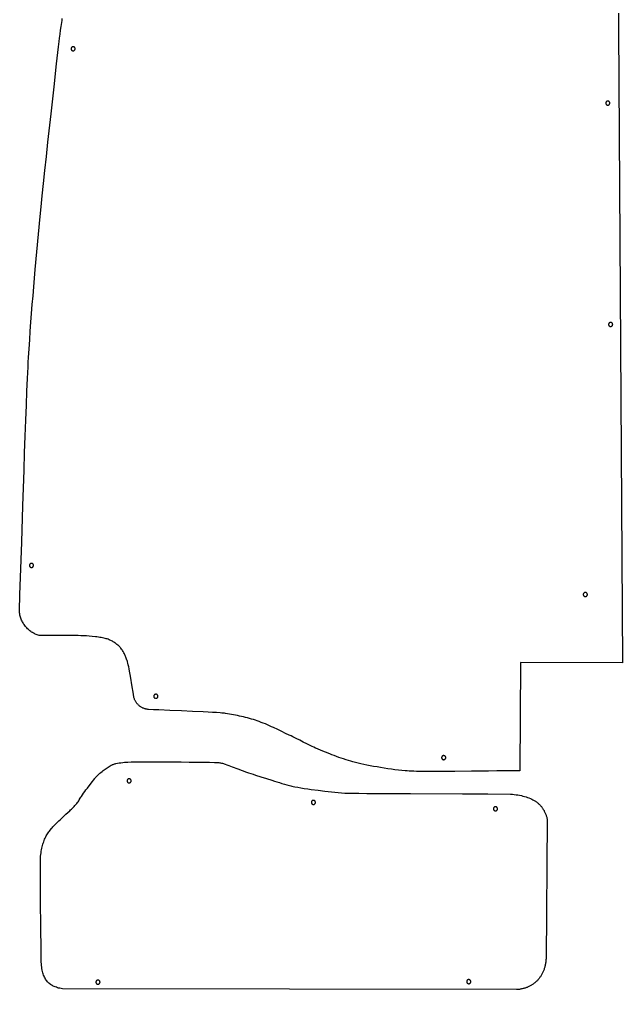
# Model space of a CAD drawing. Extents: x 0 to 7869, y -7620 to 8.
# Drawn here: x 3754 to 4340, y -6299 to -5357 of the extents above; entities that cross this region are included whole.
import ezdxf

# ---------------------------------------------------------------- set-up
doc = ezdxf.new("R2010")
doc.units = 0
doc.layers.add('Default_Layer', color=1, linetype='CONTINUOUS')

msp = doc.modelspace()

# ---------------------------------------------------------------- linework, layer by layer
at = {"layer": 'Default_Layer'}
msp.add_lwpolyline([(4335.37, -5314.84), (4339.57, -5981.91), (4240.36, -5981.59), (4239.95, -6086.6), (4232.78, -6086.63), (4225.22, -6086.67), (4217.38, -6086.75), (4209.33, -6086.83), (4192.97, -6087.03), (4176.84, -6087.2), (4169.08, -6087.27), (4161.64, -6087.31), (4154.62, -6087.32), (4148.09, -6087.29), (4142.14, -6087.22), (4139.42, -6087.17), (4136.87, -6087.1), (4134.51, -6087.02), (4132.36, -6086.92), (4130.41, -6086.81), (4128.69, -6086.68), (4125.43, -6086.38), (4122.08, -6086.01), (4118.66, -6085.6), (4115.19, -6085.14), (4111.7, -6084.63), (4108.21, -6084.09), (4104.73, -6083.52), (4101.3, -6082.93), (4097.93, -6082.31), (4094.64, -6081.68), (4091.46, -6081.05), (4088.4, -6080.4), (4085.5, -6079.76), (4082.76, -6079.13), (4080.21, -6078.51), (4077.88, -6077.91), (4075.65, -6077.29), (4073.39, -6076.63), (4071.11, -6075.92), (4068.82, -6075.17), (4066.52, -6074.4), (4064.24, -6073.59), (4061.96, -6072.77), (4059.7, -6071.93), (4057.48, -6071.08), (4055.29, -6070.23), (4051.06, -6068.53), (4047.07, -6066.89), (4043.39, -6065.34), (4041.65, -6064.58), (4039.92, -6063.8), (4038.19, -6063), (4036.48, -6062.18), (4033.07, -6060.5), (4029.67, -6058.79), (4026.28, -6057.06), (4022.89, -6055.33), (4019.49, -6053.64), (4017.77, -6052.81), (4016.05, -6052), (4012.49, -6050.31), (4008.74, -6048.51), (4004.84, -6046.64), (4000.85, -6044.76), (3998.84, -6043.84), (3996.83, -6042.93), (3994.82, -6042.04), (3992.81, -6041.19), (3990.83, -6040.37), (3988.87, -6039.6), (3986.93, -6038.88), (3985.03, -6038.22), (3983.15, -6037.6), (3981.26, -6037), (3979.36, -6036.43), (3977.46, -6035.88), (3975.54, -6035.35), (3973.62, -6034.84), (3971.7, -6034.36), (3969.77, -6033.9), (3967.83, -6033.46), (3965.89, -6033.04), (3963.95, -6032.65), (3962, -6032.27), (3960.04, -6031.92), (3958.09, -6031.59), (3956.13, -6031.28), (3954.17, -6030.99), (3953.11, -6030.85), (3951.88, -6030.72), (3950.5, -6030.58), (3948.98, -6030.45), (3945.52, -6030.19), (3941.59, -6029.94), (3937.22, -6029.69), (3932.5, -6029.44), (3922.23, -6028.97), (3911.29, -6028.5), (3900.18, -6028.03), (3889.4, -6027.56), (3884.3, -6027.32), (3879.47, -6027.08), (3878.84, -6027.04), (3878.21, -6026.97), (3877.59, -6026.87), (3876.98, -6026.75), (3876.37, -6026.6), (3875.77, -6026.42), (3875.17, -6026.23), (3874.59, -6026), (3874.01, -6025.75), (3873.44, -6025.48), (3872.89, -6025.19), (3872.35, -6024.88), (3871.82, -6024.54), (3871.3, -6024.18), (3870.8, -6023.81), (3870.31, -6023.41), (3869.84, -6023), (3869.39, -6022.57), (3868.95, -6022.12), (3868.53, -6021.65), (3868.13, -6021.17), (3867.75, -6020.67), (3867.39, -6020.15), (3867.05, -6019.63), (3866.73, -6019.09), (3866.44, -6018.53), (3866.16, -6017.96), (3865.92, -6017.38), (3865.69, -6016.79), (3865.5, -6016.19), (3865.33, -6015.58), (3865.19, -6014.96), (3865.19, -6014.96), (3864.37, -6010.29), (3863.51, -6005.2), (3861.79, -5994.77), (3860.96, -5989.93), (3860.56, -5987.71), (3860.17, -5985.67), (3859.8, -5983.84), (3859.45, -5982.25), (3859.12, -5980.93), (3858.96, -5980.38), (3858.81, -5979.91), (3858.2, -5978.19), (3857.54, -5976.48), (3857.19, -5975.62), (3856.82, -5974.78), (3856.44, -5973.94), (3856.04, -5973.11), (3855.62, -5972.29), (3855.18, -5971.49), (3854.72, -5970.7), (3854.24, -5969.93), (3853.74, -5969.18), (3853.21, -5968.45), (3852.65, -5967.75), (3852.07, -5967.07), (3851.47, -5966.41), (3850.84, -5965.78), (3850.19, -5965.16), (3849.52, -5964.56), (3848.83, -5963.99), (3848.12, -5963.43), (3847.39, -5962.9), (3846.65, -5962.38), (3845.89, -5961.89), (3845.12, -5961.41), (3844.34, -5960.96), (3843.54, -5960.54), (3842.74, -5960.13), (3841.93, -5959.74), (3841.11, -5959.38), (3840.28, -5959.04), (3839.39, -5958.72), (3838.39, -5958.42), (3837.3, -5958.14), (3836.12, -5957.87), (3834.86, -5957.62), (3833.54, -5957.38), (3832.16, -5957.16), (3830.75, -5956.95), (3829.3, -5956.76), (3827.83, -5956.57), (3824.88, -5956.25), (3821.98, -5955.97), (3819.22, -5955.74), (3817.71, -5955.64), (3815.85, -5955.56), (3813.67, -5955.5), (3811.22, -5955.45), (3805.63, -5955.4), (3799.38, -5955.39), (3785.99, -5955.42), (3779.44, -5955.42), (3773.38, -5955.4), (3772.4, -5955.09), (3771.43, -5954.75), (3770.48, -5954.37), (3769.55, -5953.95), (3768.64, -5953.5), (3767.74, -5953.01), (3766.86, -5952.49), (3766.01, -5951.93), (3765.17, -5951.35), (3764.36, -5950.73), (3763.57, -5950.08), (3762.81, -5949.4), (3762.07, -5948.7), (3761.35, -5947.97), (3760.67, -5947.21), (3760.01, -5946.43), (3759.38, -5945.62), (3758.79, -5944.79), (3758.22, -5943.94), (3757.68, -5943.06), (3757.18, -5942.17), (3756.71, -5941.26), (3756.28, -5940.33), (3755.88, -5939.38), (3755.52, -5938.42), (3755.2, -5937.44), (3754.92, -5936.45), (3754.67, -5935.45), (3754.47, -5934.43), (3754.31, -5933.4), (3754.19, -5932.36), (3754.11, -5931.31), (3754.67, -5915.55), (3755.23, -5899.1), (3756.36, -5864.77), (3757.5, -5829.59), (3758.64, -5794.83), (3759.2, -5778), (3759.76, -5761.77), (3760.32, -5746.27), (3760.87, -5731.68), (3761.41, -5718.15), (3761.95, -5705.85), (3762.21, -5700.2), (3762.47, -5694.92), (3762.73, -5690.02), (3762.99, -5685.53), (3763.52, -5676.97), (3764.08, -5668.41), (3764.67, -5659.85), (3765.3, -5651.3), (3765.95, -5642.74), (3766.63, -5634.19), (3767.33, -5625.64), (3768.06, -5617.09), (3768.8, -5608.55), (3769.56, -5600), (3771.13, -5582.91), (3772.73, -5565.83), (3774.36, -5548.75), (3775.28, -5539.41), (3776.36, -5528.65), (3777.59, -5516.74), (3778.94, -5503.92), (3780.37, -5490.47), (3781.85, -5476.65), (3784.86, -5448.94), (3787.74, -5422.89), (3790.23, -5400.59), (3792.11, -5384.14), (3792.75, -5378.77), (3793.15, -5375.65), (3793.66, -5371.82), (3794.14, -5367.98), (3794.64, -5364.15), (3795.18, -5360.32), (3795.47, -5358.4), (3795.78, -5356.5)], dxfattribs=at)
for points in [[(3804.23, -5385.79), (3804.23, -5385.99), (3804.25, -5386.19), (3804.29, -5386.39), (3804.35, -5386.58), (3804.42, -5386.75), (3804.51, -5386.92), (3804.62, -5387.08), (3804.74, -5387.23), (3804.88, -5387.37), (3805.02, -5387.49), (3805.18, -5387.6), (3805.35, -5387.69), (3805.53, -5387.77), (3805.72, -5387.83), (3805.92, -5387.87), (3806.12, -5387.89), (3806.33, -5387.89), (3806.53, -5387.87), (3806.72, -5387.83), (3806.91, -5387.78), (3807.09, -5387.7), (3807.26, -5387.61), (3807.42, -5387.5), (3807.57, -5387.38), (3807.7, -5387.25), (3807.83, -5387.1), (3807.93, -5386.94), (3808.03, -5386.77), (3808.1, -5386.59), (3808.16, -5386.4), (3808.2, -5386.2), (3808.23, -5386), (3808.23, -5385.79), (3808.21, -5385.59), (3808.17, -5385.4), (3808.11, -5385.21), (3808.03, -5385.03), (3807.94, -5384.86), (3807.84, -5384.7), (3807.71, -5384.56), (3807.58, -5384.42), (3807.43, -5384.3), (3807.27, -5384.19), (3807.1, -5384.09), (3806.92, -5384.02), (3806.73, -5383.96), (3806.54, -5383.92), (3806.33, -5383.9), (3806.13, -5383.9), (3805.93, -5383.92), (3805.73, -5383.96), (3805.55, -5384.01), (3805.37, -5384.09), (3805.2, -5384.18), (3805.04, -5384.29), (3804.89, -5384.41), (3804.75, -5384.54), (3804.63, -5384.69), (3804.52, -5384.85), (3804.43, -5385.02), (3804.35, -5385.2), (3804.29, -5385.39), (3804.25, -5385.59), (3804.23, -5385.79)], [(4323.18, -5438.51), (4323.18, -5438.72), (4323.2, -5438.92), (4323.24, -5439.11), (4323.3, -5439.3), (4323.37, -5439.48), (4323.47, -5439.65), (4323.57, -5439.81), (4323.69, -5439.95), (4323.83, -5440.09), (4323.98, -5440.21), (4324.14, -5440.32), (4324.31, -5440.42), (4324.49, -5440.49), (4324.68, -5440.55), (4324.87, -5440.59), (4325.08, -5440.61), (4325.28, -5440.61), (4325.48, -5440.59), (4325.67, -5440.55), (4325.86, -5440.5), (4326.04, -5440.42), (4326.21, -5440.33), (4326.37, -5440.22), (4326.52, -5440.1), (4326.66, -5439.97), (4326.78, -5439.82), (4326.89, -5439.66), (4326.98, -5439.49), (4327.06, -5439.31), (4327.12, -5439.12), (4327.16, -5438.92), (4327.18, -5438.72), (4327.18, -5438.52), (4327.16, -5438.32), (4327.12, -5438.12), (4327.06, -5437.94), (4326.99, -5437.76), (4326.9, -5437.59), (4326.79, -5437.43), (4326.67, -5437.28), (4326.53, -5437.14), (4326.38, -5437.02), (4326.22, -5436.91), (4326.05, -5436.82), (4325.87, -5436.74), (4325.69, -5436.68), (4325.49, -5436.64), (4325.29, -5436.62), (4325.08, -5436.62), (4324.88, -5436.64), (4324.69, -5436.68), (4324.5, -5436.74), (4324.32, -5436.81), (4324.15, -5436.9), (4323.99, -5437.01), (4323.84, -5437.13), (4323.71, -5437.27), (4323.58, -5437.41), (4323.47, -5437.57), (4323.38, -5437.74), (4323.3, -5437.92), (4323.24, -5438.11), (4323.2, -5438.31), (4323.18, -5438.51)], [(4325.94, -5653.35), (4325.94, -5653.56), (4325.96, -5653.76), (4326, -5653.95), (4326.06, -5654.14), (4326.13, -5654.32), (4326.23, -5654.49), (4326.33, -5654.64), (4326.45, -5654.79), (4326.59, -5654.93), (4326.74, -5655.05), (4326.9, -5655.16), (4327.07, -5655.25), (4327.25, -5655.33), (4327.44, -5655.39), (4327.63, -5655.43), (4327.84, -5655.45), (4328.04, -5655.45), (4328.24, -5655.43), (4328.43, -5655.39), (4328.62, -5655.34), (4328.8, -5655.26), (4328.97, -5655.17), (4329.13, -5655.06), (4329.28, -5654.94), (4329.42, -5654.81), (4329.54, -5654.66), (4329.65, -5654.5), (4329.74, -5654.33), (4329.82, -5654.15), (4329.88, -5653.96), (4329.92, -5653.76), (4329.94, -5653.56), (4329.94, -5653.36), (4329.92, -5653.16), (4329.88, -5652.96), (4329.82, -5652.77), (4329.75, -5652.6), (4329.66, -5652.43), (4329.55, -5652.27), (4329.43, -5652.12), (4329.29, -5651.98), (4329.14, -5651.86), (4328.98, -5651.75), (4328.81, -5651.66), (4328.63, -5651.58), (4328.45, -5651.52), (4328.25, -5651.48), (4328.05, -5651.46), (4327.84, -5651.46), (4327.64, -5651.48), (4327.45, -5651.52), (4327.26, -5651.57), (4327.08, -5651.65), (4326.91, -5651.74), (4326.75, -5651.85), (4326.6, -5651.97), (4326.47, -5652.1), (4326.34, -5652.25), (4326.23, -5652.41), (4326.14, -5652.58), (4326.06, -5652.76), (4326, -5652.95), (4325.96, -5653.15), (4325.94, -5653.35)], [(3763.83, -5887.2), (3763.83, -5887.41), (3763.85, -5887.61), (3763.89, -5887.8), (3763.95, -5887.99), (3764.03, -5888.17), (3764.12, -5888.34), (3764.22, -5888.5), (3764.34, -5888.65), (3764.48, -5888.78), (3764.63, -5888.9), (3764.79, -5889.01), (3764.96, -5889.11), (3765.14, -5889.18), (3765.33, -5889.24), (3765.52, -5889.28), (3765.73, -5889.3), (3765.93, -5889.3), (3766.13, -5889.29), (3766.33, -5889.25), (3766.51, -5889.19), (3766.69, -5889.11), (3766.86, -5889.02), (3767.02, -5888.92), (3767.17, -5888.79), (3767.31, -5888.66), (3767.43, -5888.51), (3767.54, -5888.35), (3767.63, -5888.18), (3767.71, -5888), (3767.77, -5887.81), (3767.81, -5887.62), (3767.83, -5887.41), (3767.83, -5887.21), (3767.81, -5887.01), (3767.77, -5886.81), (3767.71, -5886.63), (3767.64, -5886.45), (3767.55, -5886.28), (3767.44, -5886.12), (3767.32, -5885.97), (3767.18, -5885.83), (3767.03, -5885.71), (3766.88, -5885.6), (3766.71, -5885.51), (3766.53, -5885.43), (3766.34, -5885.37), (3766.14, -5885.33), (3765.94, -5885.31), (3765.73, -5885.31), (3765.53, -5885.33), (3765.34, -5885.37), (3765.15, -5885.43), (3764.97, -5885.5), (3764.8, -5885.59), (3764.64, -5885.7), (3764.49, -5885.82), (3764.36, -5885.96), (3764.23, -5886.1), (3764.12, -5886.26), (3764.03, -5886.43), (3763.95, -5886.61), (3763.9, -5886.8), (3763.85, -5887), (3763.83, -5887.2)], [(4301.39, -5915.46), (4301.39, -5915.67), (4301.41, -5915.87), (4301.45, -5916.06), (4301.51, -5916.25), (4301.58, -5916.43), (4301.67, -5916.6), (4301.78, -5916.76), (4301.9, -5916.91), (4302.04, -5917.04), (4302.19, -5917.17), (4302.34, -5917.28), (4302.51, -5917.37), (4302.69, -5917.45), (4302.88, -5917.51), (4303.08, -5917.55), (4303.28, -5917.57), (4303.49, -5917.57), (4303.69, -5917.55), (4303.88, -5917.51), (4304.07, -5917.45), (4304.25, -5917.38), (4304.42, -5917.28), (4304.58, -5917.18), (4304.73, -5917.06), (4304.86, -5916.92), (4304.99, -5916.77), (4305.1, -5916.61), (4305.19, -5916.44), (4305.27, -5916.26), (4305.32, -5916.07), (4305.37, -5915.88), (4305.39, -5915.67), (4305.39, -5915.47), (4305.37, -5915.27), (4305.33, -5915.08), (4305.27, -5914.89), (4305.19, -5914.71), (4305.1, -5914.54), (4305, -5914.38), (4304.88, -5914.23), (4304.74, -5914.09), (4304.59, -5913.97), (4304.43, -5913.86), (4304.26, -5913.77), (4304.08, -5913.69), (4303.89, -5913.63), (4303.7, -5913.59), (4303.49, -5913.57), (4303.29, -5913.57), (4303.09, -5913.59), (4302.89, -5913.63), (4302.71, -5913.69), (4302.53, -5913.76), (4302.36, -5913.85), (4302.2, -5913.96), (4302.05, -5914.08), (4301.91, -5914.22), (4301.79, -5914.37), (4301.68, -5914.53), (4301.59, -5914.7), (4301.51, -5914.88), (4301.45, -5915.06), (4301.41, -5915.26), (4301.39, -5915.46)], [(3884.55, -6014.21), (3884.55, -6014.42), (3884.57, -6014.62), (3884.61, -6014.81), (3884.67, -6015), (3884.74, -6015.18), (3884.83, -6015.35), (3884.94, -6015.51), (3885.06, -6015.66), (3885.2, -6015.79), (3885.35, -6015.92), (3885.51, -6016.03), (3885.68, -6016.12), (3885.86, -6016.2), (3886.04, -6016.25), (3886.24, -6016.3), (3886.44, -6016.32), (3886.65, -6016.32), (3886.85, -6016.3), (3887.04, -6016.26), (3887.23, -6016.2), (3887.41, -6016.13), (3887.58, -6016.03), (3887.74, -6015.93), (3887.89, -6015.81), (3888.02, -6015.67), (3888.15, -6015.52), (3888.26, -6015.36), (3888.35, -6015.19), (3888.43, -6015.01), (3888.48, -6014.82), (3888.53, -6014.63), (3888.55, -6014.42), (3888.55, -6014.22), (3888.53, -6014.02), (3888.49, -6013.83), (3888.43, -6013.64), (3888.36, -6013.46), (3888.26, -6013.29), (3888.16, -6013.13), (3888.04, -6012.98), (3887.9, -6012.84), (3887.75, -6012.72), (3887.59, -6012.61), (3887.42, -6012.52), (3887.24, -6012.44), (3887.05, -6012.38), (3886.86, -6012.34), (3886.65, -6012.32), (3886.45, -6012.32), (3886.25, -6012.34), (3886.06, -6012.38), (3885.87, -6012.44), (3885.69, -6012.51), (3885.52, -6012.6), (3885.36, -6012.71), (3885.21, -6012.83), (3885.07, -6012.97), (3884.95, -6013.12), (3884.84, -6013.28), (3884.75, -6013.45), (3884.67, -6013.63), (3884.61, -6013.81), (3884.57, -6014.01), (3884.55, -6014.21)], [(4163.92, -6073.78), (4163.92, -6073.98), (4163.94, -6074.18), (4163.98, -6074.38), (4164.03, -6074.56), (4164.11, -6074.74), (4164.2, -6074.91), (4164.31, -6075.07), (4164.43, -6075.22), (4164.56, -6075.36), (4164.71, -6075.48), (4164.87, -6075.59), (4165.04, -6075.68), (4165.22, -6075.76), (4165.41, -6075.82), (4165.61, -6075.86), (4165.81, -6075.88), (4166.02, -6075.88), (4166.21, -6075.86), (4166.41, -6075.82), (4166.6, -6075.76), (4166.77, -6075.69), (4166.94, -6075.6), (4167.1, -6075.49), (4167.25, -6075.37), (4167.39, -6075.23), (4167.51, -6075.09), (4167.62, -6074.93), (4167.71, -6074.76), (4167.79, -6074.58), (4167.85, -6074.39), (4167.89, -6074.19), (4167.91, -6073.99), (4167.91, -6073.78), (4167.89, -6073.58), (4167.85, -6073.39), (4167.8, -6073.2), (4167.72, -6073.02), (4167.63, -6072.85), (4167.52, -6072.69), (4167.4, -6072.54), (4167.27, -6072.41), (4167.12, -6072.28), (4166.96, -6072.18), (4166.79, -6072.08), (4166.61, -6072.01), (4166.42, -6071.95), (4166.22, -6071.91), (4166.02, -6071.88), (4165.81, -6071.88), (4165.61, -6071.9), (4165.42, -6071.94), (4165.23, -6072), (4165.05, -6072.08), (4164.89, -6072.17), (4164.73, -6072.27), (4164.58, -6072.4), (4164.44, -6072.53), (4164.32, -6072.68), (4164.21, -6072.84), (4164.12, -6073.01), (4164.04, -6073.19), (4163.98, -6073.38), (4163.94, -6073.57), (4163.92, -6073.78)], [(4230.72, -6109.18), (4232.6, -6109.35), (4234.44, -6109.56), (4236.22, -6109.8), (4237.96, -6110.07), (4239.64, -6110.38), (4241.28, -6110.71), (4242.87, -6111.09), (4244.4, -6111.49), (4245.89, -6111.94), (4247.33, -6112.42), (4248.72, -6112.94), (4250.06, -6113.5), (4251.34, -6114.1), (4252.58, -6114.74), (4253.19, -6115.07), (4253.77, -6115.42), (4254.35, -6115.77), (4254.92, -6116.14), (4255.47, -6116.51), (4256.01, -6116.9), (4256.53, -6117.3), (4257.05, -6117.71), (4257.55, -6118.13), (4258.04, -6118.56), (4258.52, -6119), (4258.98, -6119.46), (4259.43, -6119.92), (4259.88, -6120.4), (4260.3, -6120.89), (4260.72, -6121.39), (4261.12, -6121.9), (4261.51, -6122.42), (4261.89, -6122.96), (4262.26, -6123.51), (4262.61, -6124.07), (4262.95, -6124.64), (4263.28, -6125.22), (4263.6, -6125.82), (4263.9, -6126.43), (4264.19, -6127.05), (4264.47, -6127.69), (4264.74, -6128.34), (4264.99, -6129), (4265.24, -6129.67), (4265.47, -6130.36), (4265.68, -6131.06), (4265.89, -6131.78), (4266.08, -6132.5), (4266.26, -6133.25), (4266.43, -6134), (4265.25, -6269.15), (4265.2, -6270), (4265.13, -6270.84), (4265.04, -6271.67), (4264.93, -6272.49), (4264.81, -6273.3), (4264.68, -6274.09), (4264.52, -6274.88), (4264.36, -6275.65), (4264.18, -6276.41), (4263.98, -6277.16), (4263.77, -6277.9), (4263.54, -6278.63), (4263.3, -6279.35), (4263.05, -6280.05), (4262.78, -6280.74), (4262.5, -6281.42), (4262.2, -6282.09), (4261.89, -6282.75), (4261.57, -6283.39), (4261.24, -6284.02), (4260.89, -6284.64), (4260.53, -6285.25), (4260.16, -6285.85), (4259.77, -6286.43), (4259.38, -6287), (4258.97, -6287.56), (4258.55, -6288.1), (4258.12, -6288.64), (4257.68, -6289.16), (4257.22, -6289.67), (4256.76, -6290.16), (4256.28, -6290.64), (4255.8, -6291.11), (4255.31, -6291.57), (4254.8, -6292.01), (4254.29, -6292.45), (4253.76, -6292.86), (4253.23, -6293.27), (4252.69, -6293.66), (4252.14, -6294.04), (4251.57, -6294.4), (4251.01, -6294.75), (4250.43, -6295.09), (4249.84, -6295.42), (4249.25, -6295.73), (4248.65, -6296.02), (4248.04, -6296.31), (4247.42, -6296.58), (4246.8, -6296.83), (4246.17, -6297.07), (4245.53, -6297.3), (4244.89, -6297.52), (4244.24, -6297.72), (4243.58, -6297.9), (4242.92, -6298.07), (4242.25, -6298.23), (4241.58, -6298.38), (4240.9, -6298.5), (4240.21, -6298.62), (4239.52, -6298.72), (4238.83, -6298.8), (4238.13, -6298.88), (4236.72, -6298.97), (3795.82, -6298.27), (3794.57, -6298.01), (3793.36, -6297.73), (3792.2, -6297.43), (3791.08, -6297.11), (3789.99, -6296.76), (3788.95, -6296.38), (3787.95, -6295.97), (3787, -6295.52), (3786.08, -6295.05), (3785.2, -6294.53), (3784.36, -6293.98), (3783.56, -6293.39), (3782.8, -6292.76), (3782.07, -6292.09), (3781.39, -6291.37), (3780.74, -6290.61), (3780.13, -6289.8), (3779.56, -6288.93), (3779.02, -6288.02), (3778.52, -6287.05), (3778.06, -6286.03), (3777.63, -6284.95), (3777.24, -6283.81), (3776.88, -6282.62), (3776.56, -6281.36), (3776.27, -6280.03), (3776.01, -6278.64), (3775.79, -6277.19), (3775.6, -6275.66), (3775.44, -6274.06), (3775.32, -6272.39), (3775.22, -6270.65), (3775.13, -6256.98), (3775, -6241.6), (3774.73, -6209.79), (3774.62, -6195.44), (3774.55, -6183.49), (3774.54, -6178.73), (3774.54, -6174.97), (3774.57, -6172.31), (3774.59, -6171.45), (3774.61, -6170.91), (3774.75, -6169.4), (3774.91, -6167.86), (3775.11, -6166.3), (3775.34, -6164.76), (3775.6, -6163.25), (3775.88, -6161.8), (3776.18, -6160.43), (3776.51, -6159.17), (3776.86, -6157.95), (3777.25, -6156.72), (3777.68, -6155.5), (3778.13, -6154.29), (3778.62, -6153.1), (3779.12, -6151.96), (3779.64, -6150.88), (3780.16, -6149.86), (3780.72, -6148.88), (3781.32, -6147.91), (3781.97, -6146.96), (3782.63, -6146.02), (3783.31, -6145.11), (3783.99, -6144.24), (3785.31, -6142.6), (3785.95, -6141.85), (3786.61, -6141.1), (3787.29, -6140.37), (3787.98, -6139.66), (3789.38, -6138.24), (3790.79, -6136.83), (3792.3, -6135.34), (3793.97, -6133.74), (3797.41, -6130.48), (3799.2, -6128.83), (3801.1, -6127.1), (3802.94, -6125.42), (3803.78, -6124.64), (3804.53, -6123.91), (3805.94, -6122.54), (3807.34, -6121.16), (3808.03, -6120.45), (3808.69, -6119.73), (3809.34, -6118.99), (3809.96, -6118.23), (3810.56, -6117.44), (3811.12, -6116.62), (3811.65, -6115.78), (3812.18, -6114.93), (3813.2, -6113.22), (3813.73, -6112.38), (3814.26, -6111.57), (3815.36, -6109.97), (3816.47, -6108.38), (3817.61, -6106.81), (3818.75, -6105.25), (3820.16, -6103.38), (3821.88, -6101.14), (3824.99, -6097.14), (3826.11, -6095.68), (3827.22, -6094.21), (3827.79, -6093.49), (3828.38, -6092.78), (3828.98, -6092.09), (3829.61, -6091.42), (3830.34, -6090.71), (3831.21, -6089.92), (3832.19, -6089.07), (3833.24, -6088.19), (3834.32, -6087.31), (3835.4, -6086.46), (3836.44, -6085.67), (3837.41, -6084.97), (3839.26, -6083.67), (3840.19, -6083.03), (3841.14, -6082.41), (3842.11, -6081.83), (3843.1, -6081.29), (3843.6, -6081.04), (3844.11, -6080.8), (3844.62, -6080.58), (3845.15, -6080.37), (3845.71, -6080.18), (3846.32, -6080), (3846.99, -6079.82), (3847.71, -6079.65), (3849.25, -6079.32), (3850.91, -6079.03), (3852.64, -6078.76), (3854.39, -6078.54), (3856.11, -6078.35), (3857.76, -6078.19), (3858.38, -6078.16), (3859.43, -6078.13), (3862.68, -6078.09), (3867.3, -6078.05), (3873.05, -6078.02), (3887.07, -6078.01), (3902.92, -6078.05), (3910.96, -6078.09), (3918.79, -6078.15), (3926.18, -6078.22), (3932.89, -6078.3), (3938.7, -6078.4), (3943.39, -6078.51), (3945.25, -6078.57), (3946.74, -6078.64), (3947.83, -6078.71), (3948.51, -6078.78), (3949.41, -6078.95), (3950.3, -6079.15), (3951.19, -6079.37), (3952.07, -6079.62), (3952.94, -6079.9), (3953.81, -6080.19), (3955.54, -6080.81), (3957.27, -6081.48), (3958.98, -6082.16), (3960.7, -6082.82), (3962.43, -6083.45), (3964.23, -6084.09), (3966.16, -6084.78), (3970.25, -6086.29), (3974.5, -6087.84), (3976.62, -6088.59), (3978.7, -6089.31), (3980.88, -6090.04), (3983.29, -6090.83), (3988.55, -6092.51), (3994.01, -6094.21), (3999.17, -6095.8), (4001.6, -6096.55), (4004.02, -6097.32), (4006.44, -6098.1), (4008.87, -6098.86), (4011.3, -6099.59), (4013.74, -6100.3), (4016.19, -6100.95), (4017.43, -6101.26), (4018.66, -6101.54), (4019.94, -6101.82), (4021.3, -6102.1), (4024.22, -6102.64), (4027.36, -6103.17), (4030.65, -6103.68), (4034.03, -6104.18), (4037.44, -6104.66), (4044.06, -6105.54), (4050.49, -6106.37), (4053.73, -6106.77), (4056.99, -6107.14), (4060.27, -6107.48), (4063.54, -6107.79), (4066.82, -6108.05), (4070.09, -6108.26), (4071.17, -6108.31), (4072.74, -6108.35), (4077.3, -6108.43), (4083.56, -6108.5), (4091.33, -6108.56), (4110.62, -6108.68), (4133.59, -6108.79), (4184.26, -6108.97), (4208.8, -6109.07), (4230.72, -6109.18)], [(3862.6, -6096.43), (3862.59, -6096.23), (3862.57, -6096.03), (3862.53, -6095.84), (3862.47, -6095.65), (3862.39, -6095.47), (3862.29, -6095.3), (3862.18, -6095.15), (3862.06, -6095), (3861.92, -6094.87), (3861.77, -6094.75), (3861.61, -6094.64), (3861.44, -6094.55), (3861.26, -6094.48), (3861.07, -6094.42), (3860.87, -6094.38), (3860.67, -6094.37), (3860.46, -6094.37), (3860.26, -6094.39), (3860.07, -6094.43), (3859.88, -6094.49), (3859.71, -6094.57), (3859.54, -6094.67), (3859.38, -6094.78), (3859.23, -6094.9), (3859.1, -6095.04), (3858.98, -6095.19), (3858.87, -6095.35), (3858.78, -6095.52), (3858.71, -6095.7), (3858.65, -6095.89), (3858.62, -6096.09), (3858.6, -6096.29), (3858.6, -6096.5), (3858.63, -6096.7), (3858.67, -6096.89), (3858.73, -6097.08), (3858.81, -6097.26), (3858.9, -6097.42), (3859.01, -6097.58), (3859.14, -6097.73), (3859.27, -6097.86), (3859.42, -6097.98), (3859.58, -6098.09), (3859.76, -6098.18), (3859.94, -6098.25), (3860.13, -6098.31), (3860.32, -6098.35), (3860.53, -6098.36), (3860.73, -6098.36), (3860.93, -6098.34), (3861.13, -6098.29), (3861.31, -6098.23), (3861.49, -6098.15), (3861.66, -6098.06), (3861.82, -6097.95), (3861.96, -6097.83), (3862.1, -6097.69), (3862.22, -6097.54), (3862.32, -6097.38), (3862.41, -6097.21), (3862.49, -6097.02), (3862.54, -6096.84), (3862.58, -6096.64), (3862.6, -6096.43)], [(4041.46, -6117.38), (4041.46, -6117.17), (4041.44, -6116.97), (4041.4, -6116.78), (4041.33, -6116.6), (4041.26, -6116.42), (4041.16, -6116.25), (4041.05, -6116.09), (4040.93, -6115.94), (4040.79, -6115.81), (4040.64, -6115.69), (4040.48, -6115.58), (4040.31, -6115.49), (4040.13, -6115.42), (4039.94, -6115.36), (4039.74, -6115.33), (4039.54, -6115.31), (4039.33, -6115.31), (4039.13, -6115.34), (4038.94, -6115.38), (4038.75, -6115.44), (4038.57, -6115.52), (4038.41, -6115.61), (4038.25, -6115.72), (4038.1, -6115.85), (4037.97, -6115.98), (4037.85, -6116.13), (4037.74, -6116.29), (4037.65, -6116.47), (4037.58, -6116.65), (4037.52, -6116.84), (4037.48, -6117.04), (4037.47, -6117.24), (4037.47, -6117.44), (4037.49, -6117.64), (4037.54, -6117.84), (4037.6, -6118.02), (4037.68, -6118.2), (4037.77, -6118.37), (4037.88, -6118.53), (4038, -6118.67), (4038.14, -6118.81), (4038.29, -6118.93), (4038.45, -6119.03), (4038.62, -6119.12), (4038.81, -6119.2), (4038.99, -6119.25), (4039.19, -6119.29), (4039.4, -6119.31), (4039.6, -6119.3), (4039.8, -6119.28), (4039.99, -6119.24), (4040.18, -6119.18), (4040.36, -6119.1), (4040.53, -6119.01), (4040.68, -6118.9), (4040.83, -6118.77), (4040.96, -6118.63), (4041.08, -6118.48), (4041.19, -6118.32), (4041.28, -6118.15), (4041.35, -6117.97), (4041.41, -6117.78), (4041.45, -6117.58), (4041.46, -6117.38)], [(4218.18, -6123.55), (4218.17, -6123.34), (4218.15, -6123.15), (4218.11, -6122.95), (4218.05, -6122.77), (4217.97, -6122.59), (4217.87, -6122.42), (4217.77, -6122.26), (4217.64, -6122.12), (4217.5, -6121.98), (4217.35, -6121.86), (4217.19, -6121.76), (4217.02, -6121.67), (4216.84, -6121.59), (4216.65, -6121.54), (4216.45, -6121.5), (4216.25, -6121.48), (4216.04, -6121.48), (4215.84, -6121.51), (4215.65, -6121.55), (4215.46, -6121.61), (4215.29, -6121.69), (4215.12, -6121.78), (4214.96, -6121.89), (4214.81, -6122.02), (4214.68, -6122.15), (4214.56, -6122.3), (4214.45, -6122.47), (4214.36, -6122.64), (4214.29, -6122.82), (4214.23, -6123.01), (4214.2, -6123.21), (4214.18, -6123.41), (4214.18, -6123.61), (4214.21, -6123.81), (4214.25, -6124.01), (4214.31, -6124.19), (4214.39, -6124.37), (4214.48, -6124.54), (4214.59, -6124.7), (4214.72, -6124.84), (4214.85, -6124.98), (4215, -6125.1), (4215.16, -6125.2), (4215.34, -6125.29), (4215.52, -6125.37), (4215.71, -6125.42), (4215.9, -6125.46), (4216.11, -6125.48), (4216.31, -6125.48), (4216.51, -6125.45), (4216.71, -6125.41), (4216.89, -6125.35), (4217.07, -6125.27), (4217.24, -6125.18), (4217.4, -6125.07), (4217.54, -6124.94), (4217.68, -6124.81), (4217.8, -6124.66), (4217.9, -6124.49), (4217.99, -6124.32), (4218.07, -6124.14), (4218.12, -6123.95), (4218.16, -6123.75), (4218.18, -6123.55)], [(4192.24, -6291.33), (4192.23, -6291.12), (4192.21, -6290.92), (4192.17, -6290.73), (4192.11, -6290.54), (4192.03, -6290.37), (4191.93, -6290.2), (4191.82, -6290.04), (4191.7, -6289.89), (4191.56, -6289.76), (4191.41, -6289.64), (4191.25, -6289.53), (4191.08, -6289.44), (4190.9, -6289.37), (4190.71, -6289.31), (4190.51, -6289.28), (4190.31, -6289.26), (4190.1, -6289.26), (4189.9, -6289.28), (4189.71, -6289.33), (4189.52, -6289.39), (4189.35, -6289.47), (4189.18, -6289.56), (4189.02, -6289.67), (4188.87, -6289.79), (4188.74, -6289.93), (4188.62, -6290.08), (4188.51, -6290.24), (4188.42, -6290.41), (4188.35, -6290.6), (4188.29, -6290.79), (4188.26, -6290.98), (4188.24, -6291.19), (4188.24, -6291.39), (4188.27, -6291.59), (4188.31, -6291.78), (4188.37, -6291.97), (4188.45, -6292.15), (4188.54, -6292.32), (4188.65, -6292.47), (4188.77, -6292.62), (4188.91, -6292.75), (4189.06, -6292.88), (4189.22, -6292.98), (4189.39, -6293.07), (4189.58, -6293.14), (4189.77, -6293.2), (4189.96, -6293.24), (4190.17, -6293.26), (4190.37, -6293.25), (4190.57, -6293.23), (4190.76, -6293.19), (4190.95, -6293.13), (4191.13, -6293.05), (4191.3, -6292.95), (4191.45, -6292.84), (4191.6, -6292.72), (4191.74, -6292.58), (4191.86, -6292.43), (4191.96, -6292.27), (4192.05, -6292.1), (4192.13, -6291.92), (4192.18, -6291.73), (4192.22, -6291.53), (4192.24, -6291.33)], [(3832.36, -6291.79), (3832.36, -6291.58), (3832.33, -6291.38), (3832.29, -6291.19), (3832.23, -6291), (3832.15, -6290.83), (3832.06, -6290.66), (3831.95, -6290.5), (3831.82, -6290.35), (3831.69, -6290.22), (3831.54, -6290.1), (3831.38, -6289.99), (3831.2, -6289.9), (3831.02, -6289.83), (3830.83, -6289.77), (3830.64, -6289.74), (3830.43, -6289.72), (3830.23, -6289.72), (3830.03, -6289.75), (3829.83, -6289.79), (3829.65, -6289.85), (3829.47, -6289.93), (3829.3, -6290.02), (3829.14, -6290.13), (3829, -6290.25), (3828.86, -6290.39), (3828.74, -6290.54), (3828.64, -6290.7), (3828.55, -6290.88), (3828.47, -6291.06), (3828.42, -6291.25), (3828.38, -6291.44), (3828.36, -6291.65), (3828.37, -6291.85), (3828.39, -6292.05), (3828.43, -6292.25), (3828.49, -6292.43), (3828.57, -6292.61), (3828.67, -6292.78), (3828.78, -6292.94), (3828.9, -6293.08), (3829.04, -6293.22), (3829.19, -6293.34), (3829.35, -6293.44), (3829.52, -6293.53), (3829.7, -6293.61), (3829.89, -6293.66), (3830.09, -6293.7), (3830.29, -6293.72), (3830.5, -6293.71), (3830.7, -6293.69), (3830.89, -6293.65), (3831.08, -6293.59), (3831.25, -6293.51), (3831.42, -6293.41), (3831.58, -6293.3), (3831.73, -6293.18), (3831.86, -6293.04), (3831.98, -6292.89), (3832.09, -6292.73), (3832.18, -6292.56), (3832.25, -6292.38), (3832.31, -6292.19), (3832.34, -6291.99), (3832.36, -6291.79)]]:
    msp.add_lwpolyline(points, close=True, dxfattribs=at)

doc.saveas('drawing.dxf')
